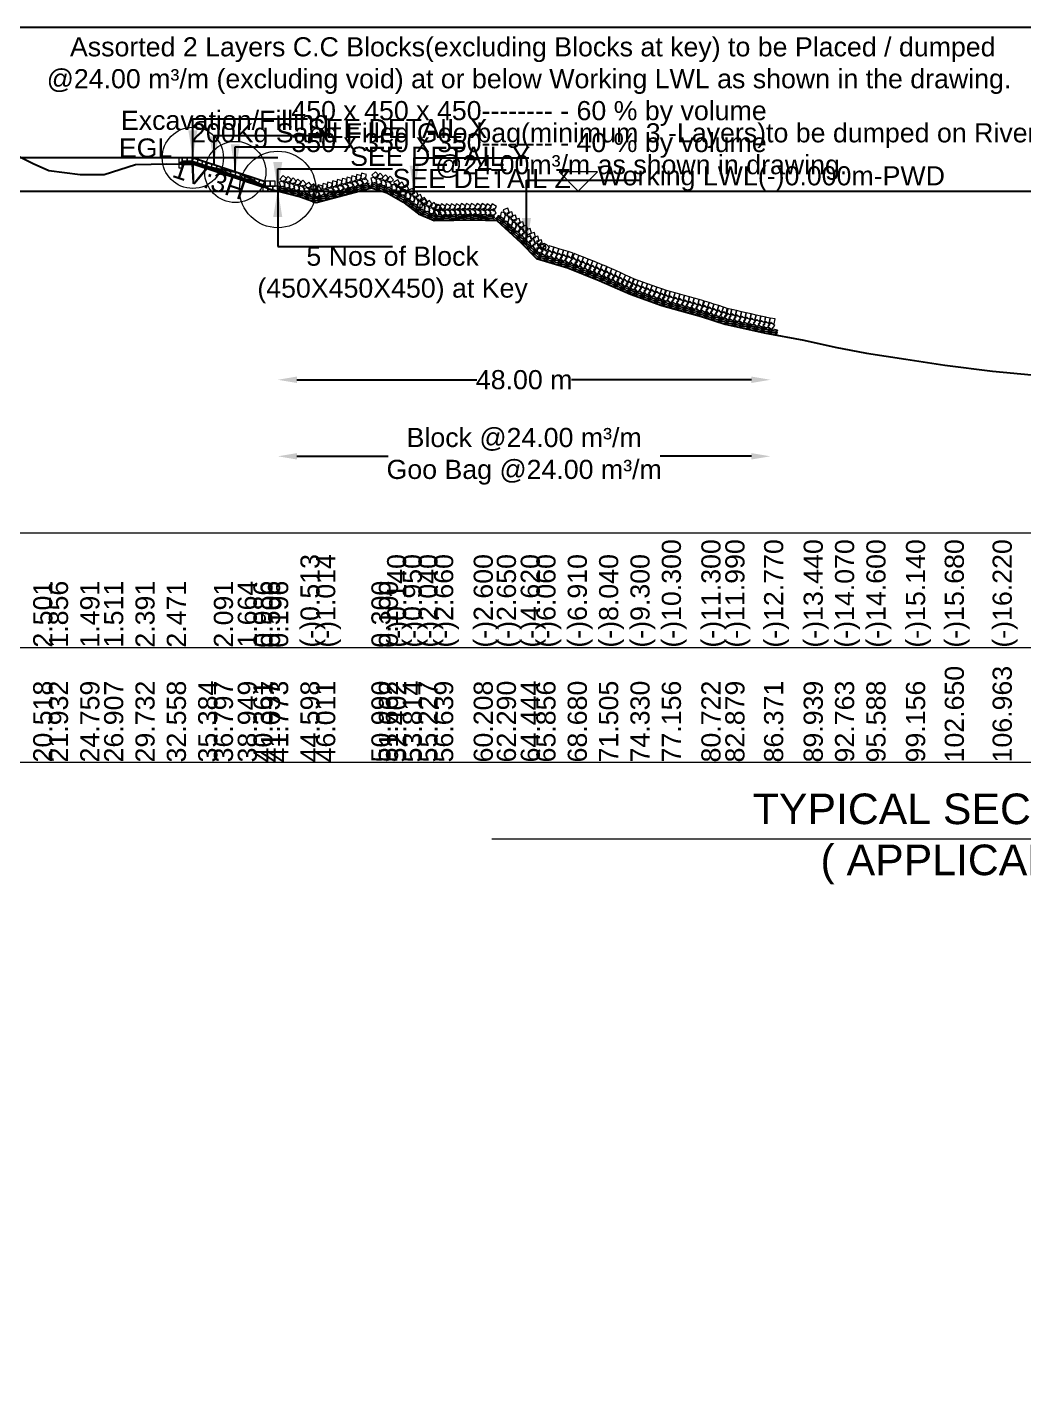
# Model space of a CAD drawing. Header units: inches. Extents: x 89000 to 845000, y -7071 to 18.
# Drawn here: x 236579 to 239184, y -3536 to 0 of the extents above; entities that cross this region are included whole.
import ezdxf

# ---------------------------------------------------------------- set-up
doc = ezdxf.new("R2010")
doc.units = ezdxf.units.IN
doc.header["$LTSCALE"] = 7
doc.header["$MEASUREMENT"] = 0
for name, color, linetype, lineweight in [('Cross section Data Border', 7, 'Continuous', 9), ('Cross Section Labels', 7, 'Continuous', 9), ('Existing_Bed_Level for Xsection', 7, 'Continuous', 25), ('Long Section Labels', 7, 'Continuous', 9)]:
    doc.layers.add(name, color=color, linetype=linetype, lineweight=lineweight)
doc.styles.get("Standard").update_dxf_attribs({"font": 'arial.ttf'})
doc.dimstyles.new('Appron Lebeling Style', dxfattribs={"dimtxt": 50, "dimasz": 50, "dimexe": 0.18, "dimexo": 0.0625, "dimgap": 0.09, "dimtad": 0, "dimtih": 1, "dimtoh": 1, "dimdec": 4, "dimzin": 0, "dimdsep": 46, "dimtxsty": 'Standard', "dimcen": 0.09, "dimse1": 1, "dimse2": 1, "dimadec": 0, "dimazin": 0, "dimtfac": 1, "dimtdec": 4, "dimtofl": 0, "dimtmove": 0, "dimatfit": 3, "dimfxl": 1, "dimtolj": 1, "dimtzin": 0, "dimarcsym": 0})
doc.dimstyles.get("Standard").update_dxf_attribs({"dimtxt": 0.18, "dimasz": 0.18, "dimexe": 0.18, "dimexo": 0.0625, "dimgap": 0.09, "dimtad": 0, "dimtih": 1, "dimtoh": 1, "dimdec": 4, "dimzin": 0, "dimdsep": 46, "dimtxsty": 'Standard', "dimcen": 0.09, "dimadec": 0, "dimazin": 0, "dimtfac": 1, "dimtdec": 4, "dimtofl": 0, "dimtmove": 0, "dimatfit": 3, "dimfxl": 1, "dimtolj": 1, "dimtzin": 0, "dimarcsym": 0})

# ---------------------------------------------------------------- blocks, each defined once
blk = doc.blocks.new('*D13')
at = {"layer": 'Cross Section Labels', "color": 0, "lineweight": -2, "transparency": 16777216}
for p, q in [((237284.1, -921.8), (237754.3, -921.8)), ((238471.7, -921.8), (238001.5, -921.8))]:
    blk.add_line(p, q, dxfattribs=at)
at = {"layer": 'Cross Section Labels', "color": 0, "transparency": 16777216}
for points in [[(237284.1, -913.4), (237284.1, -930.1), (237234.1, -921.8)], [(238471.7, -913.4), (238471.7, -930.1), (238521.7, -921.8)]]:
    blk.add_solid(points, dxfattribs=at)
at = {"layer": 'Defpoints', "color": 0, "transparency": 16777216}
for p in [(237234.1, -428.8), (238521.7, -802.3), (238521.7, -921.8)]:
    blk.add_point(p, dxfattribs=at)
at = {"layer": 'Cross Section Labels', "color": 0, "transparency": 16777216, "insert": (237877.9, -921.8), "char_height": 50, "attachment_point": 5}
blk.add_mtext('\\A1;48.00 m', dxfattribs=at)
blk = doc.blocks.new('*D14')
at = {"layer": 'Cross Section Labels', "color": 0, "lineweight": -2, "transparency": 16777216}
for p, q in [((237284.1, -1121.8), (237522.3, -1121.8)), ((238471.7, -1121.8), (238233.5, -1121.8))]:
    blk.add_line(p, q, dxfattribs=at)
at = {"layer": 'Cross Section Labels', "color": 0, "transparency": 16777216}
for points in [[(237284.1, -1113.4), (237284.1, -1130.1), (237234.1, -1121.8)], [(238471.7, -1113.4), (238471.7, -1130.1), (238521.7, -1121.8)]]:
    blk.add_solid(points, dxfattribs=at)
at = {"layer": 'Defpoints', "color": 0, "transparency": 16777216}
for p in [(237234.1, -428.8), (238521.7, -802.3), (238521.7, -1121.8)]:
    blk.add_point(p, dxfattribs=at)
at = {"layer": 'Cross Section Labels', "color": 0, "transparency": 16777216, "insert": (237877.9, -1121.8), "char_height": 50, "attachment_point": 5}
blk.add_mtext('\\A1;Block @24.00 m³/m ^JGoo Bag @24.00 m³/m ', dxfattribs=at)

msp = doc.modelspace()

# ---------------------------------------------------------------- linework, layer by layer
msp.add_lwpolyline([(235000, 0), (245000, 0), (245000, -7071), (235000, -7071)], close=True)
at = {"layer": 'Cross section Data Border'}
msp.add_lwpolyline([(235100, -1321.76), (244006.58289, -1321.76), (244006.58289, -1921.76), (235100, -1921.76)], close=True, dxfattribs=at)
msp.add_lwpolyline([(235100, -1621.76), (244006.58289, -1621.76)], dxfattribs=at)
at = {"layer": 'Cross Section Labels'}
msp.add_lwpolyline([(238019.2706, -428.76), (238069.2706, -378.76), (237969.2706, -378.76)], close=True, dxfattribs=at)
msp.add_lwpolyline([(237793.29145, -2121.76), (239953.29145, -2121.76), (242113.29145, -2121.76)], dxfattribs=at)
for centre, radius in [((237012.2206, -341.76), 80), ((237123.1456, -378.735), 80), ((237234.0706, -424.41), 100)]:
    msp.add_circle(centre, radius, dxfattribs=at)
at = {"layer": 'Existing_Bed_Level for Xsection'}
for points in [[(236513.06237, -315.95), (236595.03025, -356.231), (236636.01965, -374.936), (236718.00627, -385.521), (236780.31019, -384.941), (236862.23199, -359.421), (236944.17159, -357.101), (237026.12475, -359.421), (237067.10543, -368.121), (237129.51184, -380.504), (237170.46529, -400.166), (237190.0605, -414.086), (237211.42272, -423.076), (237293.34798, -443.637), (237334.31518, -458.166), (237478.71566, -420.06), (237498.2086, -425.86), (237519.66641, -432.82), (237560.62039, -456.31), (237601.57735, -487.92), (237642.53706, -505.9), (237746.03121, -504.16), (237806.39973, -505.61), (237868.86944, -562.74), (237909.8212, -604.5), (237991.73216, -629.15), (238073.65209, -661.92), (238155.57997, -698.46), (238237.51492, -727.46), (238340.93058, -756.46), (238403.50348, -776.47), (238504.76745, -799.09), (238608.22718, -818.52), (238690.13104, -836.79), (238772.04203, -852.16), (238875.53682, -867.82), (238976.84682, -883.48), (239101.9157, -899.14), (239203.15469, -909)], [(237234.0706, -341.76), (236000, -341.76)], [(237201.4456, -404.835), (237013.55997, -342.20646), (237012.2206, -341.76), (237010.80879, -341.76), (236984.70879, -341.76)], [(236984.70879, -350.46), (237010.80879, -350.46), (237201.4456, -414.00561)], [(236984.70879, -353.36), (237010.33818, -353.36), (237197.38818, -415.71)], [(236984.70879, -356.26), (237009.86758, -356.26), (237194.9206, -417.94434)], [(236000, -428.76), (243906.58289, -428.76)]]:
    msp.add_lwpolyline(points, dxfattribs=at)
at = {"layer": 'Long Section Labels'}
for points in [[(236984.70879, -341.76), (236976.00879, -341.76), (236976.00879, -354.81), (236984.70879, -354.81)], [(236997.75879, -341.76), (236984.70879, -341.76), (236984.70879, -350.46), (236997.75879, -350.46)], [(237010.80879, -341.76), (236997.75879, -341.76), (236997.75879, -350.46), (237010.80879, -350.46)], [(237025.94029, -346.33323), (237013.55997, -342.20646), (237010.80879, -350.46), (237023.18911, -354.58677)], [(237038.3206, -350.46), (237025.94029, -346.33323), (237023.18911, -354.58677), (237035.56942, -358.71354)], [(237050.70092, -354.58677), (237038.3206, -350.46), (237035.56942, -358.71354), (237047.94974, -362.84032)], [(236984.70879, -354.81), (236976.00879, -354.81), (236976.00879, -367.86), (236984.70879, -367.86)], [(237063.08124, -358.71354), (237050.70092, -354.58677), (237047.94974, -362.84032), (237060.33006, -366.96709)], [(237075.46156, -362.84032), (237063.08124, -358.71354), (237060.33006, -366.96709), (237072.71037, -371.09386)], [(237087.84187, -366.96709), (237075.46156, -362.84032), (237072.71037, -371.09386), (237085.09069, -375.22063)], [(237100.22219, -371.09386), (237087.84187, -366.96709), (237085.09069, -375.22063), (237097.47101, -379.34741)], [(237112.60251, -375.22063), (237100.22219, -371.09386), (237097.47101, -379.34741), (237109.85132, -383.47418)], [(237124.98282, -379.34741), (237112.60251, -375.22063), (237109.85132, -383.47418), (237122.23164, -387.60095)], [(237137.36314, -383.47418), (237124.98282, -379.34741), (237122.23164, -387.60095), (237134.61196, -391.72772)], [(237149.74346, -387.60095), (237137.36314, -383.47418), (237134.61196, -391.72772), (237146.99228, -395.8545)], [(237162.12377, -391.72772), (237149.74346, -387.60095), (237146.99228, -395.8545), (237159.37259, -399.98127)], [(237257.99107, -396.86474), (237248.61229, -387.79055), (237239.53809, -397.16932), (237248.91687, -406.24352)], [(237440.6293, -392.09363), (237428.03481, -388.67583), (237424.61702, -401.27032), (237437.2115, -404.68812)], [(237453.24735, -388.76384), (237440.65286, -385.34604), (237437.23506, -397.94053), (237449.82955, -401.35833)], [(237465.86539, -385.43405), (237453.2709, -382.01625), (237449.8531, -394.61074), (237462.44759, -398.02854)], [(237498.266, -387.52577), (237489.28888, -378.05403), (237479.81714, -387.03115), (237488.79426, -396.50289)], [(237510.77406, -391.24746), (237501.79694, -381.77572), (237492.3252, -390.75285), (237501.30232, -400.22458)], [(237524.02979, -395.59134), (237515.2869, -385.90298), (237505.59854, -394.64587), (237514.34143, -404.33423)], [(237174.50409, -395.8545), (237162.12377, -391.72772), (237159.37259, -399.98127), (237171.75291, -404.10804)], [(237186.88441, -399.98127), (237174.50409, -395.8545), (237171.75291, -404.10804), (237184.13323, -408.23481)], [(237199.26473, -404.10804), (237186.88441, -399.98127), (237184.13323, -408.23481), (237196.51354, -412.36159)], [(237207.9706, -415.71), (237194.9206, -415.71), (237194.9206, -428.76), (237207.9706, -428.76)], [(237214.4956, -402.66), (237201.4456, -402.66), (237201.4456, -415.71), (237214.4956, -415.71)], [(237221.0206, -415.71), (237207.9706, -415.71), (237207.9706, -428.76), (237221.0206, -428.76)], [(237227.5456, -402.66), (237214.4956, -402.66), (237214.4956, -415.71), (237227.5456, -415.71)], [(237234.0706, -415.71), (237221.0206, -415.71), (237221.0206, -428.76), (237234.0706, -428.76)], [(237250.07892, -401.61335), (237237.52676, -405.18348), (237241.09689, -417.73564), (237253.64905, -414.1655)], [(237262.73637, -404.79002), (237250.18422, -408.36015), (237253.75435, -420.91231), (237266.30651, -417.34218)], [(237270.64852, -400.04142), (237261.26975, -390.96722), (237252.19555, -400.346), (237261.57433, -409.4202)], [(237275.39383, -407.9667), (237262.84167, -411.53683), (237266.41181, -424.08899), (237278.96396, -420.51885)], [(237283.30598, -403.21809), (237273.9272, -394.1439), (237264.85301, -403.52267), (237274.23178, -412.59687)], [(237288.05129, -411.14337), (237275.49913, -414.7135), (237279.06926, -427.26566), (237291.62142, -423.69553)], [(237295.96344, -406.39477), (237286.58466, -397.32057), (237277.51046, -406.69935), (237286.88924, -415.77355)], [(237300.70875, -414.32005), (237288.15659, -417.89018), (237291.72672, -430.44234), (237304.27888, -426.87221)], [(237308.6209, -409.57144), (237299.24212, -400.49725), (237290.16792, -409.87603), (237299.5467, -418.95022)], [(237315.75353, -419.51161), (237302.91952, -421.87604), (237305.28395, -434.71006), (237318.11797, -432.34562)], [(237324.08011, -415.53425), (237315.60356, -405.61203), (237305.68133, -414.08859), (237314.15789, -424.01081)], [(237328.05295, -423.87359), (237315.21893, -426.23803), (237317.58337, -439.07204), (237330.41738, -436.7076)], [(237336.37953, -419.89623), (237327.90297, -409.97401), (237317.98075, -418.45057), (237326.45731, -428.37279)], [(237339.68496, -418.73194), (237327.09047, -415.31414), (237323.67267, -427.90863), (237336.26716, -431.32643)], [(237348.67894, -424.25821), (237340.20239, -414.33599), (237330.28017, -422.81255), (237338.75672, -432.73477)], [(237352.303, -415.40215), (237339.70851, -411.98435), (237336.29072, -424.57884), (237348.8852, -427.99664)], [(237347.66715, -423.38088), (237338.39899, -432.56804), (237347.58615, -441.83619), (237356.8543, -432.64904)], [(237364.92105, -412.07236), (237352.32656, -408.65456), (237348.90876, -421.24905), (237361.50325, -424.66685)], [(237360.28519, -420.0511), (237351.01704, -429.23825), (237360.20419, -438.5064), (237369.47235, -429.31925)], [(237377.53909, -408.74257), (237364.9446, -405.32477), (237361.5268, -417.91926), (237374.12129, -421.33706)], [(237372.90323, -416.72131), (237363.63508, -425.90846), (237372.82224, -435.17662), (237382.09039, -425.98946)], [(237390.15713, -405.41278), (237377.56264, -401.99499), (237374.14484, -414.58947), (237386.73933, -418.00727)], [(237385.52128, -413.39152), (237376.25312, -422.57867), (237385.44028, -431.84683), (237394.70843, -422.65967)], [(237402.77517, -402.083), (237390.18069, -398.6652), (237386.76289, -411.25969), (237399.35738, -414.67748)], [(237398.13932, -410.06173), (237388.87117, -419.24888), (237398.05832, -428.51704), (237407.32647, -419.32988)], [(237415.39322, -398.75321), (237402.79873, -395.33541), (237399.38093, -407.9299), (237411.97542, -411.34769)], [(237410.75736, -406.73194), (237401.48921, -415.91909), (237410.67636, -425.18725), (237419.94452, -416.00009)], [(237428.01126, -395.42342), (237415.41677, -392.00562), (237411.99897, -404.60011), (237424.59346, -408.01791)], [(237423.3754, -403.40215), (237414.10725, -412.58931), (237423.29441, -421.85746), (237432.56256, -412.6703)], [(237435.99345, -400.07236), (237426.72529, -409.25952), (237435.91245, -418.52767), (237445.1806, -409.34051)], [(237448.61149, -396.74257), (237439.34334, -405.92973), (237448.53049, -415.19788), (237457.79865, -406.01073)], [(237461.22953, -393.41278), (237451.96138, -402.59994), (237461.14854, -411.86809), (237470.41669, -402.68094)], [(237490.15568, -391.92737), (237477.46073, -394.95071), (237480.48407, -407.64567), (237493.17903, -404.62232)], [(237502.66374, -395.64906), (237489.96878, -398.67241), (237492.99213, -411.36736), (237505.68709, -408.34402)], [(237515.81429, -399.79336), (237503.04922, -402.50546), (237505.76132, -415.27053), (237518.52639, -412.55843)], [(237528.22763, -403.81972), (237515.46256, -406.53181), (237518.17466, -419.29688), (237530.93973, -416.58479)], [(237536.44313, -399.6177), (237527.70024, -389.92934), (237518.01187, -398.67223), (237526.75476, -408.36059)], [(237545.32815, -412.69281), (237532.27819, -412.72205), (237532.30743, -425.77201), (237545.35739, -425.74277)], [(237554.23215, -410.26995), (237547.66833, -398.99082), (237536.3892, -405.55464), (237542.95302, -416.83377)], [(237556.64827, -419.18569), (237543.5983, -419.21493), (237543.62754, -432.2649), (237556.67751, -432.23566)], [(237565.55226, -416.76284), (237558.98844, -405.48371), (237547.70931, -412.04752), (237554.27313, -423.32666)], [(237576.87238, -423.25572), (237570.30856, -411.97659), (237559.02943, -418.54041), (237565.59324, -429.81954)], [(237591.55129, -433.74881), (237586.58383, -421.68121), (237574.51624, -426.64868), (237579.4837, -438.71627)], [(237335.04911, -426.71067), (237325.78095, -435.89783), (237334.96811, -445.16598), (237344.23626, -435.97883)], [(237340.35236, -428.23557), (237327.51835, -430.60001), (237329.88278, -443.43402), (237342.7168, -441.06959)], [(237567.96838, -425.67858), (237554.91841, -425.70781), (237554.94765, -438.75778), (237567.99762, -438.72854)], [(237582.40038, -434.93714), (237569.46789, -433.1898), (237567.72055, -446.12229), (237580.65304, -447.86963)], [(237592.73135, -442.91044), (237579.79886, -441.1631), (237578.05153, -454.09559), (237590.98402, -455.84293)], [(237601.88227, -441.72211), (237596.9148, -429.65451), (237584.84721, -434.62197), (237589.81467, -446.68957)], [(237603.06233, -450.88374), (237590.12984, -449.1364), (237588.3825, -462.06889), (237601.31499, -463.81623)], [(237612.21324, -449.6954), (237607.24578, -437.62781), (237595.17818, -442.59527), (237600.14565, -454.66287)], [(237613.3933, -458.85703), (237600.46081, -457.1097), (237598.71347, -470.04219), (237611.64596, -471.78952)], [(237622.54421, -457.6687), (237617.57675, -445.60111), (237605.50916, -450.56857), (237610.47662, -462.63617)], [(237626.57608, -458.74934), (237618.844, -448.23661), (237608.33127, -455.96869), (237616.06335, -466.48142)], [(237638.52548, -463.99475), (237630.7934, -453.48202), (237620.28067, -461.2141), (237628.01275, -471.72683)], [(237650.47488, -469.24015), (237642.7428, -458.72742), (237632.23008, -466.4595), (237639.96216, -476.97223)], [(237617.98215, -462.11026), (237605.01011, -463.53454), (237606.43439, -476.50658), (237619.40643, -475.0823)], [(237629.93155, -467.35566), (237616.95951, -468.77994), (237618.38379, -481.75199), (237631.35584, -480.32771)], [(237641.88096, -472.60107), (237628.90891, -474.02535), (237630.33319, -486.99739), (237643.30524, -485.57311)], [(237653.83036, -477.84647), (237640.85832, -479.27075), (237642.2826, -492.2428), (237655.25464, -490.81852)], [(237660.54957, -468.83332), (237649.13606, -462.50605), (237642.8088, -473.91957), (237654.22231, -480.24683)], [(237654.14206, -475.47373), (237642.9477, -482.18109), (237649.65506, -493.37546), (237660.84942, -486.6681)], [(237662.42429, -474.48555), (237654.69221, -463.97283), (237644.17948, -471.70491), (237651.91156, -482.21763)], [(237673.59773, -468.61394), (237662.18422, -462.28668), (237655.85696, -473.70019), (237667.27047, -480.02746)], [(237667.19022, -475.25436), (237655.99585, -481.96172), (237662.70321, -493.15609), (237673.89758, -486.44873)], [(237686.64589, -468.39457), (237675.23237, -462.06731), (237668.90511, -473.48082), (237680.31862, -479.80808)], [(237680.23838, -475.03499), (237669.04401, -481.74235), (237675.75137, -492.93671), (237686.94573, -486.22936)], [(237699.69404, -468.1752), (237688.28053, -461.84794), (237681.95327, -473.26145), (237693.36678, -479.58871)], [(237693.28653, -474.81562), (237682.09217, -481.52298), (237688.79952, -492.71734), (237699.99389, -486.00998)], [(237712.7422, -467.95583), (237701.32869, -461.62856), (237695.00142, -473.04207), (237706.41494, -479.36934)], [(237706.33469, -474.59624), (237695.14032, -481.3036), (237701.84768, -492.49797), (237713.04205, -485.79061)], [(237725.79035, -467.73645), (237714.37684, -461.40919), (237708.04958, -472.8227), (237719.46309, -479.14996)], [(237719.38284, -474.37687), (237708.18848, -481.08423), (237714.89584, -492.2786), (237726.0902, -485.57124)], [(237738.83851, -467.51708), (237727.425, -461.18982), (237721.09774, -472.60333), (237732.51125, -478.93059)], [(237732.431, -474.1575), (237721.23663, -480.86486), (237727.94399, -492.05922), (237739.13836, -485.35186)], [(237751.88667, -467.29771), (237740.47316, -460.97045), (237734.14589, -472.38396), (237745.5594, -478.71122)], [(237745.47916, -473.93813), (237734.28479, -480.64548), (237740.99215, -491.83985), (237752.18651, -485.13249)], [(237759.75933, -474.25414), (237748.30054, -480.49902), (237754.54542, -491.95781), (237766.00421, -485.71293)], [(237766.43253, -467.88077), (237755.28677, -461.09294), (237748.49894, -472.2387), (237759.6447, -479.02653)], [(237772.80557, -474.56749), (237761.34678, -480.81238), (237767.59166, -492.27117), (237779.05045, -486.02629)], [(237779.47876, -468.19413), (237768.33301, -461.4063), (237761.54518, -472.55206), (237772.69094, -479.33989)], [(237785.85181, -474.88085), (237774.39301, -481.12574), (237780.6379, -492.58453), (237792.09669, -486.33965)], [(237792.525, -468.50749), (237781.37924, -461.71966), (237774.59142, -472.86542), (237785.73718, -479.65325)], [(237798.89804, -475.19421), (237787.43925, -481.4391), (237793.68413, -492.89789), (237805.14293, -486.65301)], [(237805.57124, -468.82085), (237794.42548, -462.03302), (237787.63766, -473.17878), (237798.78342, -479.96661)], [(237830.35576, -486.55726), (237817.61401, -483.73762), (237814.79438, -496.47937), (237827.53613, -499.29901)], [(237839.57389, -486.13612), (237835.62999, -473.69634), (237823.19021, -477.64024), (237827.13411, -490.08002)], [(237839.9859, -495.36424), (237827.24415, -492.54461), (237824.42451, -505.28636), (237837.16626, -508.10599)], [(237849.20403, -494.9431), (237845.26013, -482.50332), (237832.82035, -486.44722), (237836.76425, -498.887)], [(237858.83417, -503.75009), (237854.89027, -491.31031), (237842.45048, -495.25421), (237846.39439, -507.69399)], [(237849.61603, -504.17123), (237836.87428, -501.35159), (237834.05465, -514.09334), (237846.7964, -516.91297)], [(237859.24617, -512.97821), (237846.50442, -510.15858), (237843.68479, -522.90033), (237856.42654, -525.71996)], [(237868.4643, -512.55707), (237864.5204, -500.11729), (237852.08062, -504.06119), (237856.02452, -516.50097)], [(237868.87631, -521.78519), (237856.13456, -518.96556), (237853.31492, -531.70731), (237866.05667, -534.52694)], [(237878.09444, -521.36405), (237874.15054, -508.92427), (237861.71076, -512.86817), (237865.65466, -525.30795)], [(237878.91759, -539.80117), (237874.97369, -527.36139), (237862.53391, -531.30529), (237866.47781, -543.74508)], [(237887.72458, -530.17104), (237883.78068, -517.73126), (237871.3409, -521.67516), (237875.2848, -534.11494)], [(237897.35471, -538.97802), (237893.41081, -526.53824), (237880.97103, -530.48214), (237884.91493, -542.92192)], [(237888.54773, -548.60816), (237884.60383, -536.16838), (237872.16405, -540.11228), (237876.10795, -552.55206)], [(237898.424, -559.01627), (237895.16218, -546.38049), (237882.52639, -549.64231), (237885.78821, -562.27809)], [(237907.56113, -568.33374), (237904.29931, -555.69796), (237891.66353, -558.95978), (237894.92535, -571.59556)], [(237907.74147, -549.87913), (237904.47965, -537.24335), (237891.84386, -540.50517), (237895.10568, -553.14096)], [(237916.69827, -577.65121), (237913.43644, -565.01543), (237900.80066, -568.27725), (237904.06248, -580.91303)], [(237916.8786, -559.19661), (237913.61678, -546.56082), (237900.981, -549.82264), (237904.24282, -562.45843)], [(237926.01574, -568.51408), (237922.75392, -555.87829), (237910.11813, -559.14012), (237913.37995, -571.7759)], [(237931.66121, -572.68539), (237922.71363, -563.18575), (237913.21398, -572.13333), (237922.16157, -581.63298)], [(237935.15287, -577.83155), (237931.89105, -565.19576), (237919.25527, -568.45759), (237922.51709, -581.09337)], [(237927.90059, -585.1818), (237918.953, -575.68215), (237909.45336, -584.62974), (237918.40094, -594.12938)], [(237925.8354, -586.96868), (237922.57358, -574.3329), (237909.9378, -577.59472), (237913.19962, -590.2305)], [(237940.39699, -588.94243), (237931.44941, -579.44278), (237921.94977, -588.39036), (237930.89735, -597.89001)], [(237944.15762, -576.44602), (237935.21004, -566.94637), (237925.71039, -575.89396), (237934.65797, -585.3936)], [(237952.8934, -592.70305), (237943.94582, -583.20341), (237934.44617, -592.15099), (237943.39376, -601.65063)], [(237955.55893, -575.56272), (237943.06252, -571.8021), (237939.3019, -584.2985), (237951.7983, -588.05913)], [(237965.38981, -596.46368), (237956.44223, -586.96403), (237946.94258, -595.91161), (237955.89016, -605.41126)], [(237968.05534, -579.32335), (237955.55893, -575.56272), (237951.7983, -588.05913), (237964.29471, -591.81975)], [(237977.88622, -600.2243), (237968.93863, -590.72466), (237959.43899, -599.67224), (237968.38657, -609.17188)], [(237980.55174, -583.08397), (237968.05534, -579.32335), (237964.29471, -591.81975), (237976.79112, -595.58038)], [(237990.38262, -603.98493), (237981.43504, -594.48528), (237971.9354, -603.43286), (237980.88298, -612.93251)], [(237993.04815, -586.8446), (237980.55174, -583.08397), (237976.79112, -595.58038), (237989.28753, -599.341)], [(238002.87903, -607.74555), (237993.93145, -598.24591), (237984.4318, -607.19349), (237993.37939, -616.69313)], [(238005.54456, -590.60522), (237993.04815, -586.8446), (237989.28753, -599.341), (238001.78393, -603.10163)], [(238021.00307, -596.81884), (238008.88656, -591.97193), (238004.03965, -604.08845), (238016.15617, -608.93535)], [(238033.11959, -601.66574), (238021.00307, -596.81884), (238016.15617, -608.93535), (238028.27268, -613.78226)], [(238016.83789, -613.65769), (238008.76199, -603.40672), (237998.51102, -611.48262), (238006.58692, -621.73359)], [(238028.95441, -618.5046), (238020.87851, -608.25363), (238010.62754, -616.32953), (238018.70344, -626.5805)], [(238041.07092, -623.35151), (238032.99503, -613.10054), (238022.74406, -621.17644), (238030.81995, -631.42741)], [(238045.23611, -606.51265), (238033.11959, -601.66574), (238028.27268, -613.78226), (238040.3892, -618.62917)], [(238053.18744, -628.19841), (238045.11154, -617.94745), (238034.86057, -626.02334), (238042.93647, -636.27431)], [(238057.35263, -611.35956), (238045.23611, -606.51265), (238040.3892, -618.62917), (238052.50572, -623.47607)], [(238065.30396, -633.04532), (238057.22806, -622.79435), (238046.97709, -630.87025), (238055.05299, -641.12122)], [(238069.46914, -616.20646), (238057.35263, -611.35956), (238052.50572, -623.47607), (238064.62224, -628.32298)], [(238077.42048, -637.89223), (238069.34458, -627.64126), (238059.09361, -635.71716), (238067.16951, -645.96813)], [(238081.58566, -621.05337), (238069.46914, -616.20646), (238064.62224, -628.32298), (238076.73875, -633.16989)], [(238089.53699, -642.73914), (238081.46109, -632.48817), (238071.21013, -640.56406), (238079.28602, -650.81503)], [(238093.70218, -625.90028), (238081.58566, -621.05337), (238076.73875, -633.16989), (238088.85527, -638.01679)], [(238107.00956, -632.02495), (238095.09122, -626.70935), (238089.77562, -638.62769), (238101.69396, -643.94329)], [(238118.9279, -637.34056), (238107.00956, -632.02495), (238101.69396, -643.94329), (238113.6123, -649.2589)], [(238102.19105, -648.68862), (238094.52095, -638.13059), (238083.96292, -645.8007), (238091.63303, -656.35873)], [(238114.1094, -654.00423), (238106.43929, -643.4462), (238095.88126, -651.1163), (238103.55137, -661.67433)], [(238126.02774, -659.31983), (238118.35763, -648.7618), (238107.7996, -656.43191), (238115.46971, -666.98994)], [(238130.84625, -642.65616), (238118.9279, -637.34056), (238113.6123, -649.2589), (238125.53064, -654.5745)], [(238137.94608, -664.63543), (238130.27597, -654.07741), (238119.71794, -661.74751), (238127.38805, -672.30554)], [(238142.76459, -647.97176), (238130.84625, -642.65616), (238125.53064, -654.5745), (238137.44898, -659.89011)], [(238149.86442, -669.95104), (238142.19431, -659.39301), (238131.63628, -667.06312), (238139.30639, -677.62115)], [(238154.68293, -653.28737), (238142.76459, -647.97176), (238137.44898, -659.89011), (238149.36732, -665.20571)], [(238161.78276, -675.26664), (238154.11265, -664.70862), (238143.55462, -672.37872), (238151.22473, -682.93675)], [(238166.60127, -658.60297), (238154.68293, -653.28737), (238149.36732, -665.20571), (238161.28566, -670.52131)], [(238172.22708, -679.20219), (238163.74426, -669.28532), (238153.82739, -677.76814), (238162.31021, -687.68501)], [(238175.70965, -662.20903), (238163.40748, -657.85481), (238159.05326, -670.15697), (238171.35543, -674.51119)], [(238188.01181, -666.56325), (238175.70965, -662.20903), (238171.35543, -674.51119), (238183.65759, -678.86541)], [(238200.31398, -670.91747), (238188.01181, -666.56325), (238183.65759, -678.86541), (238195.95976, -683.21963)], [(238212.61614, -675.27169), (238200.31398, -670.91747), (238195.95976, -683.21963), (238208.26192, -687.57385)], [(238184.52924, -683.55641), (238176.04643, -673.63954), (238166.12956, -682.12236), (238174.61237, -692.03923)], [(238196.83141, -687.91063), (238188.34859, -677.99376), (238178.43172, -686.47658), (238186.91454, -696.39345)], [(238209.13357, -692.26485), (238200.65076, -682.34798), (238190.73389, -690.8308), (238199.2167, -700.74767)], [(238221.43574, -696.61907), (238212.95292, -686.7022), (238203.03605, -695.18502), (238211.51887, -705.10189)], [(238224.91831, -679.62591), (238212.61614, -675.27169), (238208.26192, -687.57385), (238220.56409, -691.92807)], [(238233.7379, -700.97329), (238225.25509, -691.05642), (238215.33822, -699.53924), (238223.82103, -709.45611)], [(238237.22047, -683.98013), (238224.91831, -679.62591), (238220.56409, -691.92807), (238232.86625, -696.28229)], [(238246.04007, -705.32751), (238237.55725, -695.41064), (238227.64038, -703.89346), (238236.1232, -713.81033)], [(238249.52264, -688.33435), (238237.22047, -683.98013), (238232.86625, -696.28229), (238245.16842, -700.63651)], [(238257.10946, -708.33154), (238247.98379, -699.00284), (238238.65509, -708.12851), (238247.78075, -717.45721)], [(238259.4503, -691.14386), (238246.885, -687.62028), (238243.36141, -700.18558), (238255.92672, -703.70916)], [(238269.67476, -711.85512), (238260.54909, -702.52642), (238251.22039, -711.65209), (238260.34606, -720.98079)], [(238272.0156, -694.66744), (238259.4503, -691.14386), (238255.92672, -703.70916), (238268.49202, -707.23275)], [(238282.24006, -715.37871), (238273.1144, -706.05001), (238263.78569, -715.17567), (238272.91136, -724.50438)], [(238284.58091, -698.19103), (238272.0156, -694.66744), (238268.49202, -707.23275), (238281.05732, -710.75633)], [(238297.14621, -701.71461), (238284.58091, -698.19103), (238281.05732, -710.75633), (238293.62263, -714.27992)], [(238309.71151, -705.2382), (238297.14621, -701.71461), (238293.62263, -714.27992), (238306.18793, -717.8035)], [(238322.27682, -708.76178), (238309.71151, -705.2382), (238306.18793, -717.8035), (238318.75323, -721.32708)], [(238294.80537, -718.90229), (238285.6797, -709.57359), (238276.351, -718.69926), (238285.47667, -728.02796)], [(238307.37067, -722.42588), (238298.245, -713.09717), (238288.9163, -722.22284), (238298.04197, -731.55154)], [(238319.93598, -725.94946), (238310.81031, -716.62076), (238301.48161, -725.74643), (238310.60727, -735.07513)], [(238332.50128, -729.47305), (238323.37561, -720.14434), (238314.04691, -729.27001), (238323.17258, -738.59871)], [(238334.84212, -712.28536), (238322.27682, -708.76178), (238318.75323, -721.32708), (238331.31854, -724.85067)], [(238345.06658, -732.99663), (238335.94092, -723.66793), (238326.61221, -732.79359), (238335.73788, -742.1223)], [(238347.40743, -715.80895), (238334.84212, -712.28536), (238331.31854, -724.85067), (238343.88384, -728.37425)], [(238358.34087, -737.13617), (238349.55794, -727.48409), (238339.90586, -736.26702), (238348.68879, -745.9191)], [(238361.3007, -720.0442), (238348.87079, -716.06928), (238344.89587, -728.49918), (238357.32578, -732.4741)], [(238370.77077, -741.11109), (238361.98784, -731.45901), (238352.33576, -740.24194), (238361.11869, -749.89402)], [(238373.7306, -724.01912), (238361.3007, -720.0442), (238357.32578, -732.4741), (238369.75568, -736.44902)], [(238383.20067, -745.08601), (238374.41774, -735.43393), (238364.76566, -744.21686), (238373.5486, -753.86894)], [(238386.1605, -727.99404), (238373.7306, -724.01912), (238369.75568, -736.44902), (238382.18558, -740.42394)], [(238395.63058, -749.06093), (238386.84765, -739.40885), (238377.19557, -748.19178), (238385.9785, -757.84386)], [(238398.59041, -731.96896), (238386.1605, -727.99404), (238382.18558, -740.42394), (238394.61549, -744.39887)], [(238411.02031, -735.94388), (238398.59041, -731.96896), (238394.61549, -744.39887), (238407.04539, -748.37379)], [(238420.09421, -738.27825), (238407.35809, -735.4333), (238404.51314, -748.16942), (238417.24926, -751.01437)], [(238432.83033, -741.1232), (238420.09421, -738.27825), (238417.24926, -751.01437), (238429.98538, -753.85932)], [(238445.56645, -743.96815), (238432.83033, -741.1232), (238429.98538, -753.85932), (238442.7215, -756.70427)], [(238408.06048, -753.03585), (238399.27755, -743.38377), (238389.62547, -752.16671), (238398.4084, -761.81878)], [(238418.67808, -755.5667), (238409.06547, -746.7406), (238400.23936, -756.35321), (238409.85198, -765.17932)], [(238431.4142, -758.41165), (238421.80159, -749.58555), (238412.97548, -759.19816), (238422.5881, -768.02427)], [(238444.15032, -761.2566), (238434.53771, -752.4305), (238425.7116, -762.04311), (238435.32422, -770.86922)], [(238456.88644, -764.10155), (238447.27383, -755.27545), (238438.44772, -764.88806), (238448.06034, -773.71417)], [(238458.30257, -746.8131), (238445.56645, -743.96815), (238442.7215, -756.70427), (238455.45762, -759.54922)], [(238469.62256, -766.9465), (238460.00995, -758.1204), (238451.18384, -767.73301), (238460.79646, -776.55912)], [(238471.03869, -749.65805), (238458.30257, -746.8131), (238455.45762, -759.54922), (238468.19374, -762.39417)], [(238482.35868, -769.79146), (238472.74607, -760.96535), (238463.91996, -770.57796), (238473.53258, -779.40407)], [(238483.77481, -752.50301), (238471.03869, -749.65805), (238468.19374, -762.39417), (238480.92986, -765.23913)], [(238495.0948, -772.63641), (238485.48219, -763.8103), (238476.65608, -773.42292), (238486.2687, -782.24902)], [(238496.51093, -755.34796), (238483.77481, -752.50301), (238480.92986, -765.23913), (238493.66598, -768.08408)], [(238507.83092, -775.48136), (238498.21831, -766.65525), (238489.3922, -776.26787), (238499.00482, -785.09397)], [(238509.24705, -758.19291), (238496.51093, -755.34796), (238493.66598, -768.08408), (238506.4021, -770.92903)], [(238519.84935, -777.79929), (238509.94117, -769.30632), (238501.4482, -779.2145), (238511.35638, -787.70747)], [(238520.67473, -760.47258), (238507.84895, -758.06387), (238505.44024, -770.88965), (238518.26602, -773.29836)], [(238532.67512, -780.208), (238522.76694, -771.71504), (238514.27398, -781.62322), (238524.18216, -790.11618)], [(238533.50051, -762.8813), (238520.67473, -760.47258), (238518.26602, -773.29836), (238531.0918, -775.70708)]]:
    msp.add_lwpolyline(points, close=True, dxfattribs=at)
for centre, major_axis in [((237245.23161, -423.93677), (9.36089, -2.34933)), ((237246.43169, -419.15506), (9.36089, -2.34933)), ((237265.15348, -423.85372), (9.36089, -2.34933)), ((237407.35223, -426.14525), (9.33174, 2.46256)), ((237426.01571, -421.22012), (9.33174, 2.46256)), ((237427.27363, -425.98694), (9.33174, 2.46256)), ((237444.6792, -416.29499), (9.33174, 2.46256)), ((237445.93712, -421.06181), (9.33174, 2.46256)), ((237447.19504, -425.82862), (9.33174, 2.46256)), ((237463.34269, -411.36986), (9.33174, 2.46256)), ((237464.60061, -416.13668), (9.33174, 2.46256)), ((237465.85853, -420.9035), (9.33174, 2.46256)), ((237485.79787, -419.59546), (9.2504, -2.7524)), ((237487.20384, -414.8702), (9.2504, -2.7524)), ((237488.60982, -410.14493), (9.2504, -2.7524)), ((237504.31543, -425.24937), (9.18035, -2.97772)), ((237505.8365, -420.55989), (9.18035, -2.97772)), ((237507.35757, -415.8704), (9.18035, -2.97772)), ((237525.39682, -427.58172), (8.37185, -4.80185)), ((237527.84969, -423.30524), (8.37185, -4.80185)), ((237244.03154, -428.71847), (9.36089, -2.34933)), ((237262.75332, -433.41713), (9.36089, -2.34933)), ((237263.9534, -428.63542), (9.36089, -2.34933)), ((237281.47511, -438.11579), (9.36089, -2.34933)), ((237282.67519, -433.33408), (9.36089, -2.34933)), ((237283.87526, -428.55237), (9.36089, -2.34933)), ((237300.24402, -443.46725), (9.0961, -3.22593)), ((237301.89188, -438.8208), (9.0961, -3.22593)), ((237303.53974, -434.17436), (9.0961, -3.22593)), ((237318.43622, -449.91911), (9.0961, -3.22593)), ((237320.08408, -445.27266), (9.0961, -3.22593)), ((237321.73194, -440.62621), (9.0961, -3.22593)), ((237332.69828, -445.84576), (9.33174, 2.46256)), ((237333.9562, -450.61258), (9.33174, 2.46256)), ((237335.21412, -455.37939), (9.33174, 2.46256)), ((237351.36176, -440.92063), (9.33174, 2.46256)), ((237352.61968, -445.68745), (9.33174, 2.46256)), ((237353.87761, -450.45427), (9.33174, 2.46256)), ((237370.02525, -435.9955), (9.33174, 2.46256)), ((237371.28317, -440.76232), (9.33174, 2.46256)), ((237372.54109, -445.52914), (9.33174, 2.46256)), ((237388.68874, -431.07038), (9.33174, 2.46256)), ((237389.94666, -435.83719), (9.33174, 2.46256)), ((237391.20458, -440.60401), (9.33174, 2.46256)), ((237408.61015, -430.91206), (9.33174, 2.46256)), ((237409.86807, -435.67888), (9.33174, 2.46256)), ((237428.53155, -430.75375), (9.33174, 2.46256)), ((237522.94395, -431.85821), (8.37185, -4.80185)), ((237539.68766, -441.46191), (8.37185, -4.80185)), ((237542.14052, -437.18542), (8.37185, -4.80185)), ((237544.59339, -432.90893), (8.37185, -4.80185)), ((237556.43136, -451.06561), (8.37185, -4.80185)), ((237558.88423, -446.78912), (8.37185, -4.80185)), ((237561.33709, -442.51263), (8.37185, -4.80185)), ((237572.46485, -462.33762), (7.64033, -5.8967)), ((237575.47698, -458.43481), (7.64033, -5.8967)), ((237578.48912, -454.53199), (7.64033, -5.8967)), ((237593.76978, -466.32539), (7.64033, -5.8967)), ((237587.74551, -474.13101), (7.64033, -5.8967)), ((237590.75764, -470.2282), (7.64033, -5.8967)), ((237603.02616, -485.92441), (7.64033, -5.8967)), ((237606.0383, -482.0216), (7.64033, -5.8967)), ((237609.05043, -478.11878), (7.64033, -5.8967)), ((237620.17642, -493.39236), (8.83725, -3.87927)), ((237622.15802, -488.87814), (8.83725, -3.87927)), ((237624.13961, -484.36392), (8.83725, -3.87927)), ((237639.83251, -496.63667), (8.83725, -3.87927)), ((237641.81411, -492.12246), (8.83725, -3.87927)), ((237655.43061, -493.35648), (9.64984, 0.16224)), ((237674.73028, -493.03201), (9.64984, 0.16224)), ((237694.02995, -492.70753), (9.64984, 0.16224)), ((237713.32962, -492.38306), (9.64984, 0.16224)), ((237713.4125, -497.31236), (9.64984, 0.16224)), ((237732.6293, -492.05858), (9.64984, 0.16224)), ((237732.71217, -496.98788), (9.64984, 0.16224)), ((237752.31283, -496.91375), (9.64842, -0.23175)), ((237752.43121, -491.98517), (9.64842, -0.23175)), ((237771.60966, -497.37724), (9.64842, -0.23175)), ((237771.72804, -492.44866), (9.64842, -0.23175)), ((237791.02488, -492.91215), (9.64842, -0.23175)), ((237817.39401, -498.96265), (7.12202, -6.51325)), ((237637.85091, -501.15089), (8.83725, -3.87927)), ((237655.51348, -498.28579), (9.64984, 0.16224)), ((237655.59635, -503.21509), (9.64984, 0.16224)), ((237674.81315, -497.96131), (9.64984, 0.16224)), ((237674.89603, -502.89062), (9.64984, 0.16224)), ((237694.11282, -497.63684), (9.64984, 0.16224)), ((237694.1957, -502.56614), (9.64984, 0.16224)), ((237713.49537, -502.24166), (9.64984, 0.16224)), ((237732.79504, -501.91719), (9.64984, 0.16224)), ((237752.19445, -501.84232), (9.64842, -0.23175)), ((237771.49128, -502.30582), (9.64842, -0.23175)), ((237790.78811, -502.76931), (9.64842, -0.23175)), ((237790.9065, -497.84073), (9.64842, -0.23175)), ((237810.73984, -506.23876), (7.12202, -6.51325)), ((237814.06692, -502.6007), (7.12202, -6.51325)), ((237824.98388, -519.26526), (7.12202, -6.51325)), ((237828.31097, -515.62721), (7.12202, -6.51325)), ((237831.63805, -511.98916), (7.12202, -6.51325)), ((237839.22793, -532.29177), (7.12202, -6.51325)), ((237842.55501, -528.65372), (7.12202, -6.51325)), ((237845.88209, -525.01567), (7.12202, -6.51325)), ((237853.47197, -545.31828), (7.12202, -6.51325)), ((237856.79905, -541.68023), (7.12202, -6.51325)), ((237860.12613, -538.04218), (7.12202, -6.51325)), ((237867.71601, -558.34479), (7.12202, -6.51325)), ((237871.04309, -554.70673), (7.12202, -6.51325)), ((237874.37018, -551.06868), (7.12202, -6.51325)), ((237881.47149, -572.07016), (6.75742, -6.89079)), ((237884.99142, -568.61835), (6.75742, -6.89079)), ((237888.51135, -565.16654), (6.75742, -6.89079)), ((237894.98632, -585.85173), (6.75742, -6.89079)), ((237898.50626, -582.39993), (6.75742, -6.89079)), ((237902.02619, -578.94812), (6.75742, -6.89079)), ((237908.50116, -599.63331), (6.75742, -6.89079)), ((237912.0211, -596.1815), (6.75742, -6.89079)), ((237915.54103, -592.72969), (6.75742, -6.89079)), ((237926.22343, -601.71343), (9.24179, -2.78119)), ((237927.64411, -596.99257), (9.24179, -2.78119)), ((237946.12768, -602.55495), (9.24179, -2.78119)), ((237924.80275, -606.4343), (9.24179, -2.78119)), ((237943.28632, -611.99668), (9.24179, -2.78119)), ((237944.707, -607.27581), (9.24179, -2.78119)), ((237961.7699, -617.55906), (9.24179, -2.78119)), ((237963.19058, -612.8382), (9.24179, -2.78119)), ((237964.61126, -608.11733), (9.24179, -2.78119)), ((237980.25347, -623.12144), (9.24179, -2.78119)), ((237981.67415, -618.40058), (9.24179, -2.78119)), ((237983.09483, -613.67971), (9.24179, -2.78119)), ((237998.75088, -629.30275), (8.96084, -3.58456)), ((238000.58193, -624.7254), (8.96084, -3.58456)), ((238002.41299, -620.14805), (8.96084, -3.58456)), ((238016.67256, -636.47187), (8.96084, -3.58456)), ((238018.50361, -631.89452), (8.96084, -3.58456)), ((238020.33466, -627.31716), (8.96084, -3.58456)), ((238036.42528, -639.06363), (8.96084, -3.58456)), ((238038.25634, -634.48628), (8.96084, -3.58456)), ((238034.59423, -643.64098), (8.96084, -3.58456)), ((238052.51591, -650.81009), (8.96084, -3.58456)), ((238054.34696, -646.23274), (8.96084, -3.58456)), ((238056.17801, -641.65539), (8.96084, -3.58456)), ((238070.43758, -657.97921), (8.96084, -3.58456)), ((238072.26864, -653.40186), (8.96084, -3.58456)), ((238074.09969, -648.82451), (8.96084, -3.58456)), ((238088.22221, -665.71925), (8.81428, -3.93118)), ((238090.23033, -661.21677), (8.81428, -3.93118)), ((238092.23845, -656.71428), (8.81428, -3.93118)), ((238105.85076, -673.58162), (8.81428, -3.93118)), ((238107.85888, -669.07913), (8.81428, -3.93118)), ((238109.867, -664.57665), (8.81428, -3.93118)), ((238127.49555, -672.43902), (8.81428, -3.93118)), ((238123.47932, -681.44399), (8.81428, -3.93118)), ((238125.48743, -676.9415), (8.81428, -3.93118)), ((238141.10787, -689.30636), (8.81428, -3.93118)), ((238143.11598, -684.80387), (8.81428, -3.93118)), ((238145.1241, -680.30139), (8.81428, -3.93118)), ((238158.62414, -696.92261), (9.09813, -3.22019)), ((238160.26907, -692.27512), (9.09813, -3.22019)), ((238161.91399, -687.62764), (9.09813, -3.22019)), ((238176.82041, -703.36298), (9.09813, -3.22019)), ((238178.46533, -698.7155), (9.09813, -3.22019)), ((238180.11026, -694.06801), (9.09813, -3.22019)), ((238195.01668, -709.80336), (9.09813, -3.22019)), ((238196.6616, -705.15587), (9.09813, -3.22019)), ((238198.30653, -700.50839), (9.09813, -3.22019)), ((238214.85787, -711.59625), (9.09813, -3.22019)), ((238216.5028, -706.94876), (9.09813, -3.22019)), ((238213.21295, -716.24373), (9.09813, -3.22019)), ((238231.40921, -722.68411), (9.09813, -3.22019)), ((238233.05414, -718.03662), (9.09813, -3.22019)), ((238234.69907, -713.38914), (9.09813, -3.22019)), ((238249.68961, -728.31396), (9.29274, -2.60589)), ((238251.02074, -723.56707), (9.29274, -2.60589)), ((238252.35187, -718.82018), (9.29274, -2.60589)), ((238268.27509, -733.52573), (9.29274, -2.60589)), ((238269.60622, -728.77884), (9.29274, -2.60589)), ((238270.93735, -724.03195), (9.29274, -2.60589)), ((238286.86057, -738.73751), (9.29274, -2.60589)), ((238288.1917, -733.99061), (9.29274, -2.60589)), ((238289.52283, -729.24372), (9.29274, -2.60589)), ((238305.44605, -743.94928), (9.29274, -2.60589)), ((238306.77718, -739.20239), (9.29274, -2.60589)), ((238308.10831, -734.45549), (9.29274, -2.60589)), ((238325.36266, -744.41416), (9.29274, -2.60589)), ((238326.69379, -739.66727), (9.29274, -2.60589)), ((238345.69453, -745.04359), (9.1926, -2.93968)), ((238324.03153, -749.16105), (9.29274, -2.60589)), ((238342.69126, -754.43507), (9.1926, -2.93968)), ((238344.1929, -749.73933), (9.1926, -2.93968)), ((238361.07647, -760.31442), (9.1926, -2.93968)), ((238362.5781, -755.61868), (9.1926, -2.93968)), ((238364.07974, -750.92294), (9.1926, -2.93968)), ((238379.46168, -766.19377), (9.1926, -2.93968)), ((238380.96331, -761.49803), (9.1926, -2.93968)), ((238382.46495, -756.80229), (9.1926, -2.93968)), ((238397.84688, -772.07312), (9.1926, -2.93968)), ((238399.34852, -767.37738), (9.1926, -2.93968)), ((238400.85016, -762.68164), (9.1926, -2.93968)), ((238416.31373, -776.80576), (9.41907, -2.104)), ((238417.38849, -771.99434), (9.41907, -2.104)), ((238418.46325, -767.18291), (9.41907, -2.104)), ((238435.15187, -781.01376), (9.41907, -2.104)), ((238436.22663, -776.20234), (9.41907, -2.104)), ((238437.30139, -771.39091), (9.41907, -2.104)), ((238455.06476, -780.41033), (9.41907, -2.104)), ((238456.13952, -775.59891), (9.41907, -2.104)), ((238474.97766, -779.80691), (9.41907, -2.104)), ((238453.99001, -785.22176), (9.41907, -2.104)), ((238472.82814, -789.42976), (9.41907, -2.104)), ((238473.9029, -784.61833), (9.41907, -2.104)), ((238491.66628, -793.63775), (9.41907, -2.104)), ((238492.74104, -788.82633), (9.41907, -2.104)), ((238493.8158, -784.01491), (9.41907, -2.104)), ((238510.45862, -797.65072), (9.48538, -1.78138)), ((238511.36858, -792.80543), (9.48538, -1.78138)), ((238512.27854, -787.96013), (9.48538, -1.78138)), ((238529.42937, -801.21348), (9.48538, -1.78138)), ((238530.33933, -796.36818), (9.48538, -1.78138)), ((238531.24929, -791.52289), (9.48538, -1.78138))]:
    msp.add_ellipse(centre, major_axis=major_axis, ratio=0.255, dxfattribs=at)

# ---------------------------------------------------------------- texts
at = {"layer": 'Cross Section Labels'}
for s, insert, char_height, attachment_point in [(' Assorted 2 Layers C.C Blocks(excluding Blocks at key) to be Placed / dumped^J@24.00 m³/m (excluding void) at or below Working LWL as shown in the drawing.^J450 x 450 x 450-------- - 60 % by volume^J350 x 350 x 350-------- - 40 % by volume', (237890.60147, -341.76), 50, 8), ('Excavation/Filling', (237367.6831, -283.76), 50, 9), ('SEE DETAIL X', (237312.2206, -240.26), 50, 1), ('200Kg Sand Filled Geo-bag(minimum 3 -Layers)to be dumped on River Bed^J@24.00m³/m as shown in drawing.', (238183.93662, -399.76), 50, 8), ('EGL', (236958.60879, -341.76), 50, 9), ('SEE DETAIL Y', (237423.1456, -312.76), 50, 1), ('SEE DETAIL Z', (237534.0706, -370.76), 50, 1), ('Working LWL(-)0.000m-PWD', (238069.2706, -428.76), 50, 7), ('5 Nos of Block ^J(450X450X450) at Key', (237534.0706, -573.76), 50, 2), ('TYPICAL SECTION OF KATAKHALI KHAL AT KM 102.200^J( APPLICABLE FROM KM 102.120 TO KM 102.200)', (239953.29145, -2121.76), 80, 5)]:
    msp.add_mtext(s, dxfattribs=dict(at, insert=insert, char_height=char_height, attachment_point=attachment_point))
at = {"layer": 'Cross Section Labels', "insert": (237063.0978, -374.00341), "char_height": 50, "attachment_point": 2, "rotation": 341.56505118}
msp.add_mtext('1V:3H', dxfattribs=at)
at = {"layer": 'Long Section Labels', "char_height": 50, "attachment_point": 1, "rotation": 90}
for s, insert in [('(-)10.300', (238237.51492, -1621.76)), ('(-)11.300', (238340.93058, -1621.76)), ('(-)11.990', (238403.50348, -1621.76)), ('(-)12.770', (238504.76745, -1621.76)), ('(-)13.440', (238608.22718, -1621.76)), ('(-)14.070', (238690.13104, -1621.76)), ('(-)14.600', (238772.04203, -1621.76)), ('(-)15.140', (238875.53682, -1621.76)), ('(-)15.680', (238976.84682, -1621.76)), ('(-)16.220', (239101.9157, -1621.76)), ('(-)0.513', (237293.34798, -1621.76)), ('(-)1.014', (237334.31518, -1621.76)), ('(-)0.140', (237519.66641, -1621.76)), ('(-)0.950', (237560.62039, -1621.76)), ('(-)2.040', (237601.57735, -1621.76)), ('(-)2.660', (237642.53706, -1621.76)), ('(-)2.600', (237746.03121, -1621.76)), ('(-)2.650', (237806.39973, -1621.76)), ('(-)4.620', (237868.86944, -1621.76)), ('(-)6.060', (237909.8212, -1621.76)), ('(-)6.910', (237991.73216, -1621.76)), ('(-)8.040', (238073.65209, -1621.76)), ('(-)9.300', (238155.57997, -1621.76)), ('1.664', (237129.51184, -1621.76)), ('2.501', (236595.03025, -1621.76)), ('1.856', (236636.01965, -1621.76)), ('1.491', (236718.00627, -1621.76)), ('1.511', (236780.31019, -1621.76)), ('2.391', (236862.23199, -1621.76)), ('2.391', (236862.23199, -1621.76)), ('2.471', (236944.17159, -1621.76)), ('2.091', (237067.10543, -1621.76)), ('0.986', (237170.46529, -1621.76)), ('0.506', (237190.0605, -1621.76)), ('0.196', (237211.42272, -1621.76)), ('0.300', (237478.71566, -1621.76)), ('0.100', (237498.2086, -1621.76)), ('102.650', (238976.84682, -1921.76)), ('106.963', (239101.9157, -1921.76)), ('20.518', (236595.03025, -1921.76)), ('21.932', (236636.01965, -1921.76)), ('24.759', (236718.00627, -1921.76)), ('26.907', (236780.31019, -1921.76)), ('29.732', (236862.23199, -1921.76)), ('32.558', (236944.17159, -1921.76)), ('35.384', (237026.12475, -1921.76)), ('36.797', (237067.10543, -1921.76)), ('38.949', (237129.51184, -1921.76)), ('40.361', (237170.46529, -1921.76)), ('41.037', (237190.0605, -1921.76)), ('41.773', (237211.42272, -1921.76)), ('44.598', (237293.34798, -1921.76)), ('46.011', (237334.31518, -1921.76)), ('50.990', (237478.71566, -1921.76)), ('51.662', (237498.2086, -1921.76)), ('52.402', (237519.66641, -1921.76)), ('53.814', (237560.62039, -1921.76)), ('55.227', (237601.57735, -1921.76)), ('56.639', (237642.53706, -1921.76)), ('60.208', (237746.03121, -1921.76)), ('62.290', (237806.39973, -1921.76)), ('64.444', (237868.86944, -1921.76)), ('65.856', (237909.8212, -1921.76)), ('68.680', (237991.73216, -1921.76)), ('71.505', (238073.65209, -1921.76)), ('74.330', (238155.57997, -1921.76)), ('77.156', (238237.51492, -1921.76)), ('80.722', (238340.93058, -1921.76)), ('82.879', (238403.50348, -1921.76)), ('86.371', (238504.76745, -1921.76)), ('89.939', (238608.22718, -1921.76)), ('92.763', (238690.13104, -1921.76)), ('95.588', (238772.04203, -1921.76)), ('99.156', (238875.53682, -1921.76))]:
    msp.add_mtext(s, dxfattribs=dict(at, insert=insert))

# ---------------------------------------------------------------- dimensions: what is measured, and where the dimension line sits
at = {"layer": 'Cross Section Labels'}
for base, text, picture, middle in [((238521.67795, -921.76), '48.00 m', '*D13', (237877.87428, -921.76)), ((238521.67795, -1121.76), 'Block @24.00 m³/m ^JGoo Bag @24.00 m³/m ', '*D14', (237877.87428, -1121.76))]:
    dim = msp.add_linear_dim(base=base, p1=(237234.0706, -428.76), p2=(238521.67795, -802.26583), text=text, dimstyle='Appron Lebeling Style', dxfattribs=at)
    dim.commit()
    dim.dimension.update_dxf_attribs({"geometry": picture, "text_midpoint": middle})

# ---------------------------------------------------------------- leaders
at = {"layer": 'Cross Section Labels', "annotation_type": 0, "has_hookline": 1, "hookline_direction": 0}
for points, text_width in [([(237012.2206, -341.76), (237012.2206, -240.26), (237312.1306, -240.26)], 466.13233), ([(237067.6831, -357.6375), (237067.6831, -283.76), (237367.5931, -283.76)], 533.32196), ([(237123.1456, -378.735), (237123.1456, -312.76), (237423.0556, -312.76)], 466.03001), ([(237234.0706, -424.41), (237234.0706, -370.76), (237533.9806, -370.76)], 460.91405), ([(237590.60147, -434.6327), (237590.60147, -341.76), (237890.51147, -341.76)], 2510.77763), ([(237883.93662, -571.21244), (237883.93662, -399.76), (238183.84662, -399.76)], 2345.7367), ([(237234.0706, -424.41), (237234.0706, -573.76), (237533.9806, -573.76)], 701.90996)]:
    msp.add_leader(points, dimstyle='Standard', override={"dimasz": 72}, dxfattribs=dict(at, text_width=text_width))

doc.saveas('drawing.dxf')
